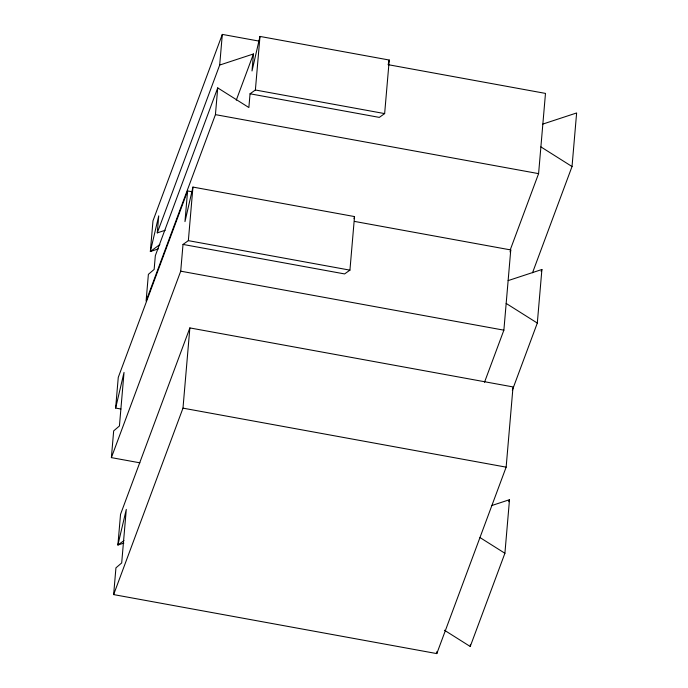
<?xml version="1.0" encoding="UTF-8"?>
<svg xmlns="http://www.w3.org/2000/svg" width="688" height="688" viewBox="0 0 688 688"><rect width="100%" height="100%" fill="white"/><g stroke="black" fill="none" stroke-linecap="round" stroke-linejoin="round"><path stroke-width="1.03" d="M139.896 462.826L111.379 457.623L113.675 430.877L119.428 425.975L124.029 372.406L115.636 408.061L120.916 409.025M115.636 408.061L118.267 377.394L187.6 190.937L191.832 191.711M123.96 540.605L117.897 545.034L120.529 514.366L189.862 327.918L513.024 386.923L506.144 467.152L436.803 653.6L113.64 594.595L115.937 567.858L121.69 562.947L126.291 509.387L117.897 545.034L123.857 543.073M165.223 230.256L157.277 232.871L158.739 215.869L150.345 251.516L158.292 248.901M111.379 457.623L180.72 271.175L183.017 244.429L188.349 240.645L349.934 270.143L354.526 216.574L192.95 187.076L184.969 221.613L187.6 190.937M188.349 240.645L192.95 187.076M113.64 594.595L182.982 408.147L189.862 327.918M217.726 87.883L155.325 255.695L154.146 269.429L148.384 274.34L146.097 301.077L215.43 114.629L217.726 87.883L248.867 107.526L250.045 93.792L255.386 89.999L384.644 113.597L389.245 60.037L259.978 36.43L252.006 70.967L253.459 53.956L219.687 65.068L157.277 232.871M219.687 65.068L222.319 34.4L259.281 41.151M255.386 89.999L259.978 36.43M436.803 653.6L436.983 651.459M444.431 630.225L470.231 646.496L470.411 644.398M484.49 382.296L503.874 330.171L510.763 249.942L354.466 221.407M470.231 646.496L504.906 553.272L509.498 499.703L491.619 505.585M510.264 249.813L538.592 173.634L545.481 93.405L388.127 64.672M512.336 390.234L537.311 323.068L541.903 269.498L508.131 280.609M532.512 272.783L572.029 166.53L576.621 112.961L542.849 124.072M388.273 64.216L389.245 60.037M354.045 218.672L354.526 216.574M222.319 34.4L152.977 220.848L150.345 251.516L159.874 244.558M236.276 100.181L253.459 53.956M510.014 251.946L510.763 249.942M541.164 271.511L541.903 269.498M508.75 501.707L509.498 499.703M384.644 113.597L379.312 117.39L250.045 93.792M349.934 270.143L344.593 273.927L183.017 244.429M215.43 114.629L538.592 173.634M180.72 271.175L503.874 330.171M182.982 408.147L506.144 467.152M540.888 146.888L572.029 166.53M506.17 303.425L537.311 323.068M479.992 537.56L504.906 553.272"/></g></svg>
